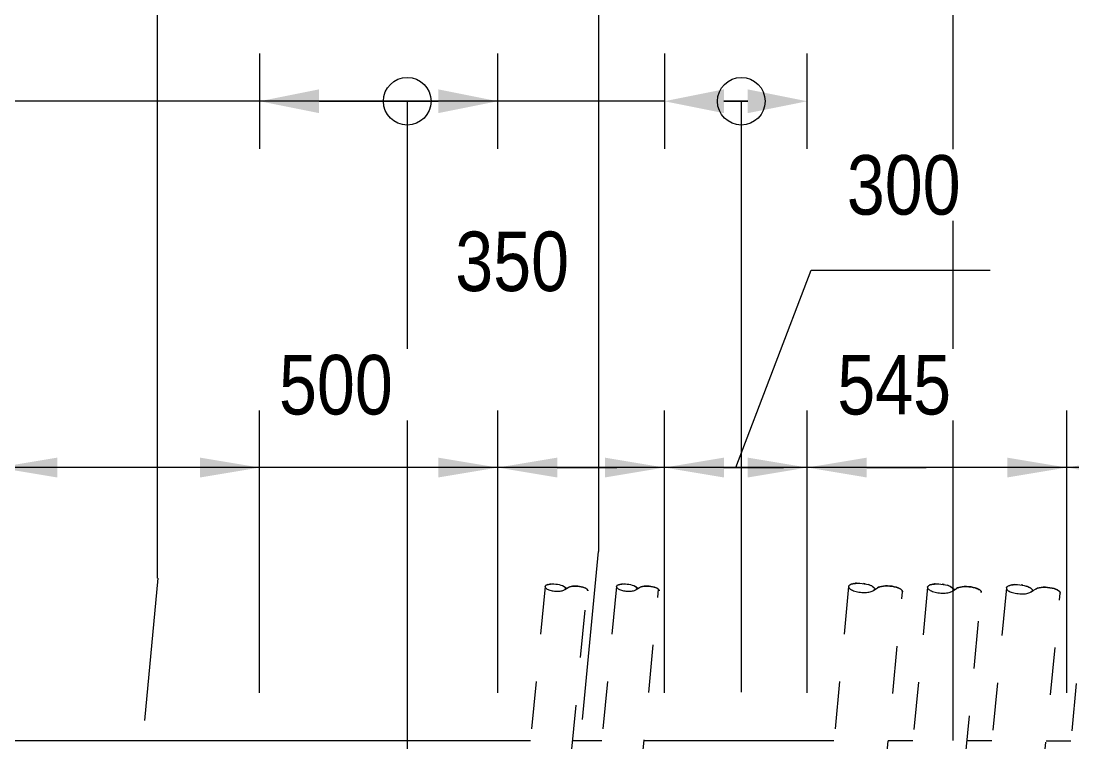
# Model space of a CAD drawing. Header units: metres. Extents: x -1691 to -1596, y 2 to 594.
# Drawn here: x -1688.839 to -1686.63, y 589.713 to 591.23 of the extents above; entities that cross this region are included whole.
import ezdxf

# ---------------------------------------------------------------- set-up
doc = ezdxf.new("R2010")
doc.units = ezdxf.units.M
doc.linetypes.add('JacobsDash', pattern=[0.0045, 0.003, -0.0015])
doc.layers.get('Defpoints').update_dxf_attribs({"color": 41})
for name, color, linetype, lineweight in [('BRIDGE-ABUTMENT-CONC', 7, 'Continuous', 50), ('D-BDGE', 7, 'Continuous', 13), ('D-BDGE-LINE', 7, 'Continuous', 9), ('D-ENHA-GEN-LINE', 7, 'Continuous', 9), ('D-ENHA-TEXT-DIMS', 7, 'Continuous', 9)]:
    doc.layers.add(name, color=color, linetype=linetype, lineweight=lineweight)
doc.layers.add('D-BDGE-Conduits', color=1, linetype='Continuous', lineweight=9, true_color=0xff0000)
doc.styles.add('Arial Narrow', font='ARIALN.TTF', dxfattribs={"height": 0.125})
doc.dimstyles.new('Dimension_Standard_O__mm_', dxfattribs={"dimscale": 0.3048, "dimtxt": 0.127929, "dimasz": 0.410105, "dimexe": 0.393701, "dimexo": 0.246063, "dimgap": 0.246063, "dimtad": 1, "dimdec": 0, "dimlfac": 1000, "dimzin": 0, "dimdsep": 46, "dimtxsty": 'Arial Narrow', "dimsah": 1, "dimcen": 0.09, "dimaunit": 1, "dimadec": 4, "dimazin": 0, "dimtfac": 1, "dimtdec": 4, "dimtix": 1, "dimtmove": 2, "dimatfit": 3, "dimfxl": 1, "dimtvp": 1, "dimtfill": 1, "dimtolj": 1, "dimtzin": 0, "dimlwd": 18, "dimlwe": 18, "dimarcsym": 2})
doc.dimstyles.new('Dimension_Standard_O__mm__1', dxfattribs={"dimscale": 0.3048, "dimtxt": 0.127929, "dimasz": 0.410105, "dimexe": 0.393701, "dimexo": 0.246063, "dimgap": 0.246063, "dimtad": 1, "dimdec": 0, "dimlfac": 1000, "dimzin": 0, "dimdsep": 46, "dimtxsty": 'Arial Narrow', "dimsah": 1, "dimcen": 0.09, "dimaunit": 1, "dimadec": 4, "dimazin": 0, "dimtfac": 1, "dimtdec": 4, "dimtix": 1, "dimtmove": 1, "dimatfit": 3, "dimfxl": 1, "dimtvp": 1, "dimtfill": 1, "dimtolj": 1, "dimtzin": 0, "dimlwd": 18, "dimlwe": 18, "dimarcsym": 2})

# ---------------------------------------------------------------- blocks, each defined once
blk = doc.blocks.new('T2DExtentArrowReinf_v1 - Extent-7483050-DRG-1076- ABUTMENT B REINFORCEMENT PLAN')
at = {"layer": 'D-BDGE-LINE'}
for p, q in [((0, 0.01), (0, -0.0818)), ((0.125, 0), (0.425, 0)), ((0.335, 0), (0.335, -1.562)), ((0.55, -0.0763), (0.55, 0))]:
    blk.add_line(p, q, dxfattribs=at)
blk = doc.blocks.new('SC_DET_BREAK LINE - Pipe Break-V2-DRG-1076- ABUTMENT B REINFORCEMENT PLAN')
at = {"layer": 'D-BDGE-LINE', "color": 143, "lineweight": 13, "true_color": 0x78aac8}
for p, q in [((0.0608, 0.003), (0.0567, 0)), ((0.0567, 0), (0.0608, 0.003)), ((0.0567, 0), (0.0526, -0.003)), ((0.0567, 0), (0.0526, -0.003)), ((0.0608, -0.003), (0.0567, 0)), ((0.0567, 0), (0.0608, -0.003))]:
    blk.add_line(p, q, dxfattribs=at)
for start_param, end_param in [(3.141593, 4.551655), (4.551698, 5.256721), (5.256751, 5.961804)]:
    blk.add_ellipse((0.027, 0), major_axis=(0.027, 0), ratio=0.349427, start_param=start_param, end_param=end_param, dxfattribs=at)
for points, knots in [([(0.0526, -0.003), (0.0521, -0.0035), (0.0509, -0.0045), (0.0482, -0.0059), (0.0449, -0.0071), (0.0398, -0.0085), (0.0323, -0.0095), (0.0226, -0.0095), (0.0119, -0.0082), (0.0043, -0.0056), (0.0006, -0.0025), (0, -0.0008), (0, 0)], [0, 0, 0, 0, 0.0625, 0.125, 0.1875, 0.25, 0.375, 0.5, 0.625, 0.8125, 0.90625, 1, 1, 1, 1]), ([(0.1134, 0), (0.1134, 0.0007), (0.1129, 0.0022), (0.1107, 0.0043), (0.1072, 0.0062), (0.1025, 0.0077), (0.0969, 0.0088), (0.0908, 0.0094), (0.0844, 0.0095), (0.076, 0.0089), (0.0686, 0.0074), (0.0633, 0.005), (0.0615, 0.0037), (0.0608, 0.003)], [0.5, 0.5, 0.5, 0.5, 0.5416667, 0.5833333, 0.625, 0.6666667, 0.7083333, 0.75, 0.7916667, 0.8333333, 0.9166667, 0.9583333, 1, 1, 1, 1]), ([(0.1134, 0), (0.1134, -0.0006), (0.1132, -0.0017), (0.1119, -0.0033), (0.1099, -0.0048), (0.1071, -0.0062), (0.1037, -0.0073), (0.0984, -0.0086), (0.0878, -0.0099), (0.0746, -0.009), (0.0649, -0.006), (0.0618, -0.004), (0.0608, -0.003)], [0, 0, 0, 0, 0.0625, 0.125, 0.1875, 0.25, 0.3125, 0.375, 0.5, 0.75, 0.875, 1, 1, 1, 1])]:
    blk.add_open_spline(points, degree=3, knots=knots, dxfattribs=at)
for points in [[(0.1129, -0.002), (0.1132, -0.0013), (0.1134, -0.0007), (0.1134, 0)], [(0.0608, -0.003), (0.0614, -0.0036), (0.0622, -0.0042), (0.0632, -0.0048)], [(0.0641, -0.0053), (0.0649, -0.0057), (0.0657, -0.0061), (0.0667, -0.0064)], [(0.0679, -0.0069), (0.0693, -0.0073), (0.0708, -0.0077), (0.0724, -0.0081)], [(0.0794, -0.0091), (0.0806, -0.0092), (0.0819, -0.0093), (0.0832, -0.0094)], [(0.098, -0.0085), (0.0991, -0.0084), (0.1003, -0.0081), (0.1014, -0.0079)], [(0.1029, -0.0075), (0.1044, -0.0071), (0.1058, -0.0066), (0.107, -0.0061)], [(0.107, -0.0061), (0.1082, -0.0056), (0.1093, -0.0051), (0.1102, -0.0045)], [(0.111, -0.0039), (0.1116, -0.0035), (0.112, -0.003), (0.1124, -0.0026)]]:
    blk.add_open_spline(points, degree=3, dxfattribs=at)
blk = doc.blocks.new('SC_DET_BREAK LINE - Pipe Break-6497557-DRG-1076- ABUTMENT B REINFORCEMENT PLAN')
at = {"layer": 'D-BDGE-LINE', "color": 143, "lineweight": 13, "true_color": 0x78aac8}
for p, q in [((0.0482, 0.0024), (0.045, 0)), ((0.045, 0), (0.0482, 0.0024)), ((0.045, 0), (0.0418, -0.0024)), ((0.045, 0), (0.0418, -0.0024)), ((0.0482, -0.0024), (0.045, 0)), ((0.045, 0), (0.0482, -0.0024))]:
    blk.add_line(p, q, dxfattribs=at)
for start_param, end_param in [(3.141593, 4.551655), (4.551698, 5.256721), (5.256751, 5.961804)]:
    blk.add_ellipse((0.0214, 0), major_axis=(0.0214, 0), ratio=0.349427, start_param=start_param, end_param=end_param, dxfattribs=at)
for points, knots in [([(0.0418, -0.0024), (0.0414, -0.0028), (0.0404, -0.0036), (0.0383, -0.0047), (0.0356, -0.0057), (0.0316, -0.0067), (0.0232, -0.0078), (0.0113, -0.0072), (0.0034, -0.0044), (0.0005, -0.002), (0, -0.0007), (0, 0)], [0, 0, 0, 0, 0.0625, 0.125, 0.1875, 0.25, 0.375, 0.625, 0.8125, 0.90625, 1, 1, 1, 1]), ([(0.09, 0), (0.09, 0.0006), (0.0896, 0.0018), (0.0879, 0.0034), (0.085, 0.0049), (0.0813, 0.0061), (0.0769, 0.007), (0.072, 0.0075), (0.067, 0.0075), (0.0603, 0.0071), (0.0544, 0.0058), (0.0502, 0.004), (0.0488, 0.0029), (0.0482, 0.0024)], [0.5, 0.5, 0.5, 0.5, 0.5416667, 0.5833333, 0.625, 0.6666667, 0.7083333, 0.75, 0.7916667, 0.8333333, 0.9166667, 0.9583333, 1, 1, 1, 1]), ([(0.09, 0), (0.09, -0.0004), (0.0898, -0.0013), (0.0888, -0.0026), (0.0872, -0.0038), (0.085, -0.0049), (0.0823, -0.0058), (0.0781, -0.0068), (0.0697, -0.0079), (0.0592, -0.0071), (0.0515, -0.0048), (0.049, -0.0032), (0.0482, -0.0024)], [0, 0, 0, 0, 0.0625, 0.125, 0.1875, 0.25, 0.3125, 0.375, 0.5, 0.75, 0.875, 1, 1, 1, 1])]:
    blk.add_open_spline(points, degree=3, knots=knots, dxfattribs=at)
for points in [[(0.0895, -0.0016), (0.0898, -0.001), (0.09, -0.0005), (0.09, 0)], [(0.0482, -0.0024), (0.0487, -0.0029), (0.0493, -0.0034), (0.0501, -0.0038)], [(0.0508, -0.0042), (0.0515, -0.0045), (0.0521, -0.0048), (0.0529, -0.0051)], [(0.0777, -0.0068), (0.0787, -0.0066), (0.0796, -0.0065), (0.0804, -0.0063)], [(0.0849, -0.0049), (0.0859, -0.0045), (0.0867, -0.004), (0.0874, -0.0036)], [(0.0881, -0.0031), (0.0885, -0.0028), (0.0889, -0.0024), (0.0892, -0.0021)]]:
    blk.add_open_spline(points, degree=3, dxfattribs=at)
blk = doc.blocks.new('SC_DET_BREAK LINE - Pipe Break-V4-DRG-1076- ABUTMENT B REINFORCEMENT PLAN')
at = {"layer": 'D-BDGE-LINE', "lineweight": 13}
for p, q in [((0.0482, 0.0024), (0.045, 0)), ((0.045, 0), (0.0482, 0.0024)), ((0.045, 0), (0.0418, -0.0024)), ((0.045, 0), (0.0418, -0.0024)), ((0.0482, -0.0024), (0.045, 0)), ((0.045, 0), (0.0482, -0.0024))]:
    blk.add_line(p, q, dxfattribs=at)
for start_param, end_param in [(3.141593, 4.551655), (4.551698, 5.256721), (5.256751, 5.961804)]:
    blk.add_ellipse((0.0214, 0), major_axis=(0.0214, 0), ratio=0.349427, start_param=start_param, end_param=end_param, dxfattribs=at)
for points, knots in [([(0.0418, -0.0024), (0.0414, -0.0028), (0.0404, -0.0036), (0.0383, -0.0047), (0.0356, -0.0057), (0.0316, -0.0067), (0.0232, -0.0078), (0.0113, -0.0072), (0.0034, -0.0044), (0.0005, -0.002), (0, -0.0007), (0, 0)], [0, 0, 0, 0, 0.0625, 0.125, 0.1875, 0.25, 0.375, 0.625, 0.8125, 0.90625, 1, 1, 1, 1]), ([(0.09, 0), (0.09, 0.0006), (0.0896, 0.0018), (0.0879, 0.0034), (0.085, 0.0049), (0.0813, 0.0061), (0.0769, 0.007), (0.072, 0.0075), (0.067, 0.0075), (0.0603, 0.0071), (0.0544, 0.0058), (0.0502, 0.004), (0.0488, 0.0029), (0.0482, 0.0024)], [0.5, 0.5, 0.5, 0.5, 0.5416667, 0.5833333, 0.625, 0.6666667, 0.7083333, 0.75, 0.7916667, 0.8333333, 0.9166667, 0.9583333, 1, 1, 1, 1]), ([(0.09, 0), (0.09, -0.0004), (0.0898, -0.0013), (0.0888, -0.0026), (0.0872, -0.0038), (0.085, -0.0049), (0.0823, -0.0058), (0.0781, -0.0068), (0.0697, -0.0079), (0.0592, -0.0071), (0.0515, -0.0048), (0.049, -0.0032), (0.0482, -0.0024)], [0, 0, 0, 0, 0.0625, 0.125, 0.1875, 0.25, 0.3125, 0.375, 0.5, 0.75, 0.875, 1, 1, 1, 1])]:
    blk.add_open_spline(points, degree=3, knots=knots, dxfattribs=at)
for points in [[(0.0895, -0.0016), (0.0898, -0.001), (0.09, -0.0005), (0.09, 0)], [(0.0482, -0.0024), (0.0487, -0.0029), (0.0493, -0.0034), (0.0501, -0.0038)], [(0.0508, -0.0042), (0.0515, -0.0045), (0.0521, -0.0048), (0.0529, -0.0051)], [(0.0777, -0.0068), (0.0787, -0.0066), (0.0796, -0.0065), (0.0804, -0.0063)], [(0.0849, -0.0049), (0.0859, -0.0045), (0.0867, -0.004), (0.0874, -0.0036)], [(0.0881, -0.0031), (0.0885, -0.0028), (0.0889, -0.0024), (0.0892, -0.0021)]]:
    blk.add_open_spline(points, degree=3, dxfattribs=at)
blk = doc.blocks.new('T2DExtentArrowReinf_v1 - Extent-7484815-DRG-1076- ABUTMENT B REINFORCEMENT PLAN')
at = {"layer": 'D-BDGE-LINE'}
for p, q in [((0, 0.01), (0, -0.0818)), ((0.125, 0), (0.225, 0)), ((0.2115, 0), (0.2115, -1.506)), ((0.35, -0.0763), (0.35, 0))]:
    blk.add_line(p, q, dxfattribs=at)
blk = doc.blocks.new('T2DExtentArrowReinf_v1 - Extent-7482000-DRG-1076- ABUTMENT B REINFORCEMENT PLAN')
at = {"layer": 'D-BDGE-LINE'}
for p, q in [((0, 0.01), (0, -0.0818)), ((0.125, 0), (0.375, 0)), ((0.31, 0), (0.31, -1.3672)), ((0.5, -0.0763), (0.5, 0)), ((0.31, -1.4168), (0.31, -1.506))]:
    blk.add_line(p, q, dxfattribs=at)
blk = doc.blocks.new('T2DExtentArrowReinf_v1 - Extent-7491405-DRG-1076- ABUTMENT B REINFORCEMENT PLAN')
at = {"layer": 'D-BDGE-LINE'}
for p, q in [((0, 0.01), (0, -0.0818)), ((0.125, 0), (0.175, 0)), ((0.1615, 0), (0.1615, -1.2417)), ((0.3, -0.0763), (0.3, 0))]:
    blk.add_line(p, q, dxfattribs=at)
blk = doc.blocks.new('DIMBLOCK1-DRG-1076- ABUTMENT B REINFORCEMENT PLAN')
at = {"layer": 'D-ENHA-TEXT-DIMS', "color": 0, "lineweight": 18, "transparency": 16777216}
for p, q in [((-1688.8879, 589.8187), (-1688.8879, 590.412)), ((-1688.3379, 589.8187), (-1688.3379, 590.412)), ((-1688.4629, 590.292), (-1688.7629, 590.292))]:
    blk.add_line(p, q, dxfattribs=at)
at = {"layer": 'D-ENHA-TEXT-DIMS', "color": 0, "transparency": 16777216}
for points in [[(-1688.7629, 590.3128), (-1688.7629, 590.2711), (-1688.8879, 590.292)], [(-1688.4629, 590.3128), (-1688.4629, 590.2711), (-1688.3379, 590.292)]]:
    blk.add_solid(points, dxfattribs=at)
at = {"layer": 'Defpoints', "color": 0, "transparency": 16777216}
for p in [(-1688.8879, 590.292), (-1688.8879, 589.7437), (-1688.3379, 589.7437)]:
    blk.add_point(p, dxfattribs=at)
at = {"layer": 'D-ENHA-TEXT-DIMS', "color": 0, "lineweight": 18, "transparency": 16777216, "insert": (-1689.1936, 590.5076), "char_height": 0.125, "width": 0.285099, "attachment_point": 1, "line_spacing_factor": 0.974696, "style": 'Arial Narrow', "bg_fill": 3, "box_fill_scale": 1.1, "bg_fill_color": 256, "bg_fill_true_color": 13158600, "bg_fill_transparency": 0}
blk.add_mtext('\\A1;550', dxfattribs=at)
blk = doc.blocks.new('DIMBLOCK2-DRG-1076- ABUTMENT B REINFORCEMENT PLAN')
at = {"layer": 'D-ENHA-TEXT-DIMS', "color": 0, "lineweight": 18, "transparency": 16777216}
for p, q in [((-1687.8379, 589.8187), (-1687.8379, 590.412)), ((-1687.4879, 589.8187), (-1687.4879, 590.412)), ((-1687.9629, 590.292), (-1688.0879, 590.292)), ((-1687.4879, 590.292), (-1687.8379, 590.292)), ((-1687.3629, 590.292), (-1687.2379, 590.292))]:
    blk.add_line(p, q, dxfattribs=at)
at = {"layer": 'D-ENHA-TEXT-DIMS', "color": 0, "transparency": 16777216}
for points in [[(-1687.9629, 590.3128), (-1687.9629, 590.2711), (-1687.8379, 590.292)], [(-1687.3629, 590.3128), (-1687.3629, 590.2711), (-1687.4879, 590.292)]]:
    blk.add_solid(points, dxfattribs=at)
at = {"layer": 'Defpoints', "color": 0, "transparency": 16777216}
for p in [(-1687.8379, 590.292), (-1687.8379, 589.7437), (-1687.4879, 589.7437)]:
    blk.add_point(p, dxfattribs=at)
at = {"layer": 'D-ENHA-TEXT-DIMS', "color": 0, "lineweight": 18, "transparency": 16777216, "insert": (-1687.927, 590.7877), "char_height": 0.125, "width": 0.285099, "attachment_point": 1, "line_spacing_factor": 0.974696, "style": 'Arial Narrow', "bg_fill": 3, "box_fill_scale": 1.1, "bg_fill_color": 256, "bg_fill_true_color": 13158600, "bg_fill_transparency": 0}
blk.add_mtext('\\A1;350', dxfattribs=at)
blk = doc.blocks.new('DIMBLOCK3-DRG-1076- ABUTMENT B REINFORCEMENT PLAN')
at = {"layer": 'D-ENHA-TEXT-DIMS', "color": 0, "lineweight": 18, "transparency": 16777216}
for p, q in [((-1688.3379, 589.8187), (-1688.3379, 590.412)), ((-1687.8379, 589.8187), (-1687.8379, 590.412)), ((-1688.4629, 590.292), (-1688.5879, 590.292)), ((-1687.8379, 590.292), (-1688.3379, 590.292)), ((-1687.7129, 590.292), (-1687.5879, 590.292))]:
    blk.add_line(p, q, dxfattribs=at)
at = {"layer": 'D-ENHA-TEXT-DIMS', "color": 0, "transparency": 16777216}
for points in [[(-1688.4629, 590.3128), (-1688.4629, 590.2711), (-1688.3379, 590.292)], [(-1687.7129, 590.3128), (-1687.7129, 590.2711), (-1687.8379, 590.292)]]:
    blk.add_solid(points, dxfattribs=at)
at = {"layer": 'Defpoints', "color": 0, "transparency": 16777216}
for p in [(-1688.3379, 590.292), (-1688.3379, 589.7437), (-1687.8379, 589.7437)]:
    blk.add_point(p, dxfattribs=at)
at = {"layer": 'D-ENHA-TEXT-DIMS', "color": 0, "lineweight": 18, "transparency": 16777216, "insert": (-1688.2971, 590.5285), "char_height": 0.125, "width": 0.285099, "attachment_point": 1, "line_spacing_factor": 0.974696, "style": 'Arial Narrow', "bg_fill": 3, "box_fill_scale": 1.1, "bg_fill_color": 256, "bg_fill_true_color": 13158600, "bg_fill_transparency": 0}
blk.add_mtext('\\A1;500', dxfattribs=at)
blk = doc.blocks.new('DIMBLOCK6-DRG-1076- ABUTMENT B REINFORCEMENT PLAN')
at = {"layer": 'D-ENHA-TEXT-DIMS', "color": 0, "lineweight": 18, "transparency": 16777216}
for p, q in [((-1687.3379, 590.292), (-1687.1797, 590.7067)), ((-1687.1797, 590.7067), (-1686.8035, 590.7067)), ((-1687.4879, 589.8187), (-1687.4879, 590.412)), ((-1687.1879, 589.8187), (-1687.1879, 590.412)), ((-1687.6129, 590.292), (-1687.7379, 590.292)), ((-1687.1879, 590.292), (-1687.4879, 590.292)), ((-1687.1879, 590.292), (-1687.4879, 590.292)), ((-1687.0629, 590.292), (-1686.9379, 590.292))]:
    blk.add_line(p, q, dxfattribs=at)
at = {"layer": 'D-ENHA-TEXT-DIMS', "color": 0, "transparency": 16777216}
for points in [[(-1687.6129, 590.3128), (-1687.6129, 590.2711), (-1687.4879, 590.292)], [(-1687.0629, 590.3128), (-1687.0629, 590.2711), (-1687.1879, 590.292)]]:
    blk.add_solid(points, dxfattribs=at)
at = {"layer": 'Defpoints', "color": 0, "transparency": 16777216}
for p in [(-1687.4879, 590.292), (-1687.4879, 589.7437), (-1687.1879, 589.7437)]:
    blk.add_point(p, dxfattribs=at)
at = {"layer": 'D-ENHA-TEXT-DIMS', "color": 0, "lineweight": 18, "transparency": 16777216, "insert": (-1687.1047, 590.9483), "char_height": 0.125, "width": 0.285099, "attachment_point": 1, "line_spacing_factor": 0.974696, "style": 'Arial Narrow', "bg_fill": 3, "box_fill_scale": 1.1, "bg_fill_color": 256, "bg_fill_true_color": 13158600, "bg_fill_transparency": 0}
blk.add_mtext('\\A1;300', dxfattribs=at)
blk = doc.blocks.new('DIMBLOCK7-DRG-1076- ABUTMENT B REINFORCEMENT PLAN')
at = {"layer": 'D-ENHA-TEXT-DIMS', "color": 0, "lineweight": 18, "transparency": 16777216}
for p, q in [((-1687.1879, 589.8187), (-1687.1879, 590.412)), ((-1686.6429, 589.8187), (-1686.6429, 590.412)), ((-1687.3129, 590.292), (-1687.4379, 590.292)), ((-1686.6429, 590.292), (-1687.1879, 590.292)), ((-1686.5179, 590.292), (-1686.3929, 590.292))]:
    blk.add_line(p, q, dxfattribs=at)
at = {"layer": 'D-ENHA-TEXT-DIMS', "color": 0, "transparency": 16777216}
for points in [[(-1687.3129, 590.3128), (-1687.3129, 590.2711), (-1687.1879, 590.292)], [(-1686.5179, 590.3128), (-1686.5179, 590.2711), (-1686.6429, 590.292)]]:
    blk.add_solid(points, dxfattribs=at)
at = {"layer": 'Defpoints', "color": 0, "transparency": 16777216}
for p in [(-1687.1879, 590.292), (-1687.1879, 589.7437), (-1686.6429, 589.7437)]:
    blk.add_point(p, dxfattribs=at)
at = {"layer": 'D-ENHA-TEXT-DIMS', "color": 0, "lineweight": 18, "transparency": 16777216, "insert": (-1687.1247, 590.5285), "char_height": 0.125, "width": 0.285099, "attachment_point": 1, "line_spacing_factor": 0.974696, "style": 'Arial Narrow', "bg_fill": 3, "box_fill_scale": 1.1, "bg_fill_color": 256, "bg_fill_true_color": 13158600, "bg_fill_transparency": 0}
blk.add_mtext('\\A1;545', dxfattribs=at)
blk = doc.blocks.new('DIMBLOCK8-DRG-1076- ABUTMENT B REINFORCEMENT PLAN')
at = {"layer": 'D-ENHA-TEXT-DIMS', "color": 0, "lineweight": 18, "transparency": 16777216}
for p, q in [((-1686.6429, 589.8187), (-1686.6429, 590.412)), ((-1686.0879, 589.8187), (-1686.0879, 590.412)), ((-1686.7679, 590.292), (-1686.8929, 590.292)), ((-1686.0879, 590.292), (-1686.6429, 590.292)), ((-1685.9629, 590.292), (-1685.8379, 590.292))]:
    blk.add_line(p, q, dxfattribs=at)
at = {"layer": 'D-ENHA-TEXT-DIMS', "color": 0, "transparency": 16777216}
for points in [[(-1686.7679, 590.3128), (-1686.7679, 590.2711), (-1686.6429, 590.292)], [(-1685.9629, 590.3128), (-1685.9629, 590.2711), (-1686.0879, 590.292)]]:
    blk.add_solid(points, dxfattribs=at)
at = {"layer": 'Defpoints', "color": 0, "transparency": 16777216}
for p in [(-1686.6429, 590.292), (-1686.6429, 589.7437), (-1686.0879, 589.7437)]:
    blk.add_point(p, dxfattribs=at)
at = {"layer": 'D-ENHA-TEXT-DIMS', "color": 0, "lineweight": 18, "transparency": 16777216, "insert": (-1686.3882, 590.5285), "char_height": 0.125, "width": 0.285099, "attachment_point": 1, "line_spacing_factor": 0.974696, "style": 'Arial Narrow', "bg_fill": 3, "box_fill_scale": 1.1, "bg_fill_color": 256, "bg_fill_true_color": 13158600, "bg_fill_transparency": 0}
blk.add_mtext('\\A1;555', dxfattribs=at)

msp = doc.modelspace()

# ---------------------------------------------------------------- hatches: boundary and pattern name
at = {"layer": 'D-ENHA-GEN-LINE', "lineweight": 5}
for points in [[(-1688.2129, 591.0365), (-1688.2129, 591.0865), (-1688.3379, 591.0615)], [(-1687.9629, 591.0365), (-1687.8379, 591.0615), (-1687.9629, 591.0865)], [(-1687.3629, 591.0365), (-1687.3629, 591.0865), (-1687.4879, 591.0615)], [(-1687.3129, 591.0365), (-1687.1879, 591.0615), (-1687.3129, 591.0865)]]:
    msp.add_hatch(color=256, dxfattribs=at).paths.add_polyline_path(points)

# ---------------------------------------------------------------- linework, layer by layer
at = {"layer": 'BRIDGE-ABUTMENT-CONC', "lineweight": 13}
for p, q in [((-1688.8869, 589.7187), (-1687.7692, 589.7185)), ((-1687.6806, 589.7185), (-1687.6192, 589.7184)), ((-1687.5306, 589.7184), (-1687.1317, 589.7183)), ((-1687.0178, 589.7183), (-1686.966, 589.7183)), ((-1686.8518, 589.7183), (-1686.8002, 589.7183)), ((-1686.6864, 589.7182), (-1686.6345, 589.7182))]:
    msp.add_line(p, q, dxfattribs=at)
at = {"layer": 'D-BDGE', "lineweight": 9}
for p, q in [((-1686.8813, 589.7183), (-1686.8813, 591.6215)), ((-1687.6598, 589.7628), (-1687.6263, 590.1159)), ((-1688.5792, 589.7609), (-1688.5509, 590.0596))]:
    msp.add_line(p, q, dxfattribs=at)
at = {"layer": 'D-BDGE', "lineweight": 18}
for p, q in [((-1687.4879, 591.0615), (-1691.1679, 591.0615)), ((-1687.8379, 590.292), (-1689.2379, 590.292))]:
    msp.add_line(p, q, dxfattribs=at)
at = {"layer": 'D-BDGE-Conduits', "color": 143, "linetype": 'JacobsDash', "true_color": 0x78aac8}
for p, q in [((-1687.7384, 590.0418), (-1687.7718, 589.6914)), ((-1687.5884, 590.0418), (-1687.7415, 588.4343)), ((-1687.6829, 589.6936), (-1687.6502, 590.0363)), ((-1687.6536, 588.426), (-1687.5002, 590.0363)), ((-1687.1009, 590.0418), (-1687.254, 588.4343)), ((-1686.9353, 590.0404), (-1686.9683, 589.6942)), ((-1686.7697, 590.039), (-1686.9228, 588.4315)), ((-1686.6041, 590.0376), (-1686.7572, 588.4301)), ((-1687.1411, 588.4236), (-1686.988, 590.0311)), ((-1686.8566, 589.6705), (-1686.8223, 590.0297)), ((-1686.8099, 588.4207), (-1686.6567, 590.0282))]:
    msp.add_line(p, q, dxfattribs=at)
at = {"layer": 'D-ENHA-GEN-LINE'}
for p, q in [((-1688.3379, 591.1615), (-1688.3379, 590.9615)), ((-1687.8379, 590.9615), (-1687.8379, 591.1615)), ((-1687.4879, 591.1615), (-1687.4879, 590.9615)), ((-1687.1879, 590.9615), (-1687.1879, 591.1615)), ((-1688.2129, 591.0615), (-1688.1629, 591.0615)), ((-1687.9629, 591.0615), (-1688.0129, 591.0615)), ((-1687.3629, 591.0615), (-1687.3129, 591.0615)), ((-1687.3129, 591.0615), (-1687.3629, 591.0615))]:
    msp.add_line(p, q, dxfattribs=at)
for centre in [(-1688.0279, 591.0615), (-1687.3263, 591.0615)]:
    msp.add_circle(centre, 0.05, dxfattribs=at)

# ---------------------------------------------------------------- block references
at = {"layer": 'D-BDGE-LINE'}
for name, p in [('T2DExtentArrowReinf_v1 - Extent-7483050-DRG-1076- ABUTMENT B REINFORCEMENT PLAN', (-1688.8879, 591.6215)), ('T2DExtentArrowReinf_v1 - Extent-7484815-DRG-1076- ABUTMENT B REINFORCEMENT PLAN', (-1687.8379, 591.6215)), ('T2DExtentArrowReinf_v1 - Extent-7482000-DRG-1076- ABUTMENT B REINFORCEMENT PLAN', (-1688.3379, 591.0615)), ('T2DExtentArrowReinf_v1 - Extent-7491405-DRG-1076- ABUTMENT B REINFORCEMENT PLAN', (-1687.4879, 591.0615))]:
    msp.add_blockref(name, p, dxfattribs=at)
at = {"layer": 'D-BDGE-LINE', "rotation": 174.5587679176697}
msp.add_blockref('SC_DET_BREAK LINE - Pipe Break-V4-DRG-1076- ABUTMENT B REINFORCEMENT PLAN', (-1687.6488, 590.0333), dxfattribs=at)
at = {"layer": 'D-BDGE-LINE', "color": 143, "true_color": 0x78aac8, "rotation": 174.5587679176697}
for name, p in [('SC_DET_BREAK LINE - Pipe Break-6497557-DRG-1076- ABUTMENT B REINFORCEMENT PLAN', (-1687.4988, 590.0333)), ('SC_DET_BREAK LINE - Pipe Break-V2-DRG-1076- ABUTMENT B REINFORCEMENT PLAN', (-1686.988, 590.0311)), ('SC_DET_BREAK LINE - Pipe Break-V2-DRG-1076- ABUTMENT B REINFORCEMENT PLAN', (-1686.8223, 590.0297)), ('SC_DET_BREAK LINE - Pipe Break-V2-DRG-1076- ABUTMENT B REINFORCEMENT PLAN', (-1686.6567, 590.0282))]:
    msp.add_blockref(name, p, dxfattribs=at)

# ---------------------------------------------------------------- next in the draw order: dimensions: what is measured, and where the dimension line sits
at = {"layer": 'D-ENHA-TEXT-DIMS', "lineweight": 18}
for base, p1, p2, dimstyle, override, picture, middle in [((-1687.8379, 590.292), (-1687.4879, 589.7437), (-1687.8379, 589.7437), 'Dimension_Standard_O__mm__1', {"dimpost": '<>', "dimfxl": 0.35}, 'DIMBLOCK2-DRG-1076- ABUTMENT B REINFORCEMENT PLAN', (-1687.7845, 590.546)), ((-1688.8879, 590.292), (-1688.3379, 589.7437), (-1688.8879, 589.7437), 'Dimension_Standard_O__mm_', {"dimpost": '<>', "dimfxl": 0.55}, 'DIMBLOCK1-DRG-1076- ABUTMENT B REINFORCEMENT PLAN', (-1689.051, 590.4243))]:
    dim = msp.add_linear_dim(base=base, p1=p1, p2=p2, angle=0, dimstyle=dimstyle, override=override, dxfattribs=at)
    dim.commit()
    dim.dimension.update_dxf_attribs({"geometry": picture, "text_midpoint": middle, "dimtype": 160})

# ---------------------------------------------------------------- next in the draw order: dimensions: what is measured, and where the dimension line sits
dim = msp.add_linear_dim(base=(-1688.3379, 590.292), p1=(-1687.8379, 589.7437), p2=(-1688.3379, 589.7437), dimstyle='Dimension_Standard_O__mm_', override={"dimpost": '<>', "dimfxl": 0.5}, dxfattribs=at)
dim.commit()
dim.dimension.update_dxf_attribs({"geometry": 'DIMBLOCK3-DRG-1076- ABUTMENT B REINFORCEMENT PLAN', "text_midpoint": (-1688.1545, 590.4452), "dimtype": 160})

# ---------------------------------------------------------------- next in the draw order: dimensions: what is measured, and where the dimension line sits
dim = msp.add_linear_dim(base=(-1687.4879, 590.292), p1=(-1687.1879, 589.7437), p2=(-1687.4879, 589.7437), dimstyle='Dimension_Standard_O__mm__1', override={"dimpost": '<>', "dimfxl": 0.3}, dxfattribs=at)
dim.commit()
dim.dimension.update_dxf_attribs({"geometry": 'DIMBLOCK6-DRG-1076- ABUTMENT B REINFORCEMENT PLAN', "text_midpoint": (-1687.1047, 590.7067), "dimtype": 160})

# ---------------------------------------------------------------- next in the draw order: dimensions: what is measured, and where the dimension line sits
dim = msp.add_linear_dim(base=(-1687.1879, 590.292), p1=(-1686.6429, 589.7437), p2=(-1687.1879, 589.7437), dimstyle='Dimension_Standard_O__mm_', override={"dimpost": '<>', "dimfxl": 0.545}, dxfattribs=at)
dim.commit()
dim.dimension.update_dxf_attribs({"geometry": 'DIMBLOCK7-DRG-1076- ABUTMENT B REINFORCEMENT PLAN', "text_midpoint": (-1686.9822, 590.4452), "dimtype": 160})

# ---------------------------------------------------------------- next in the draw order: dimensions: what is measured, and where the dimension line sits
dim = msp.add_linear_dim(base=(-1686.6429, 590.292), p1=(-1686.0879, 589.7437), p2=(-1686.6429, 589.7437), angle=0, dimstyle='Dimension_Standard_O__mm_', override={"dimpost": '<>', "dimfxl": 0.555}, dxfattribs=at)
dim.commit()
dim.dimension.update_dxf_attribs({"geometry": 'DIMBLOCK8-DRG-1076- ABUTMENT B REINFORCEMENT PLAN', "text_midpoint": (-1686.2457, 590.4452), "dimtype": 160})

doc.saveas('drawing.dxf')
